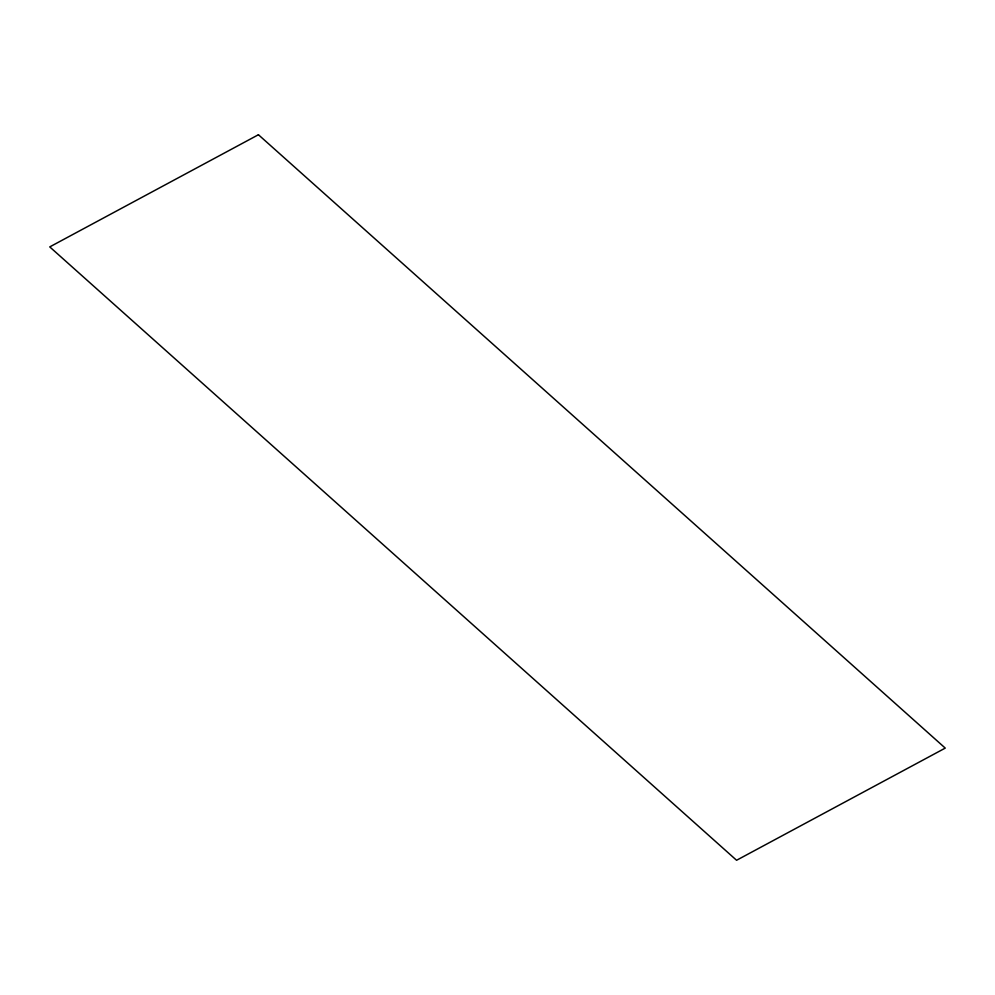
<?xml version="1.0" encoding="UTF-8"?>
<svg xmlns="http://www.w3.org/2000/svg" width="995" height="995" viewBox="0 0 995 995"><rect width="100%" height="100%" fill="white"/><g stroke="black" fill="none" stroke-linecap="round" stroke-linejoin="round"><path stroke-width="1.49" d="M258.426 134.735L49.75 246.897L736.574 860.265L945.25 748.103L258.426 134.735"/></g></svg>
